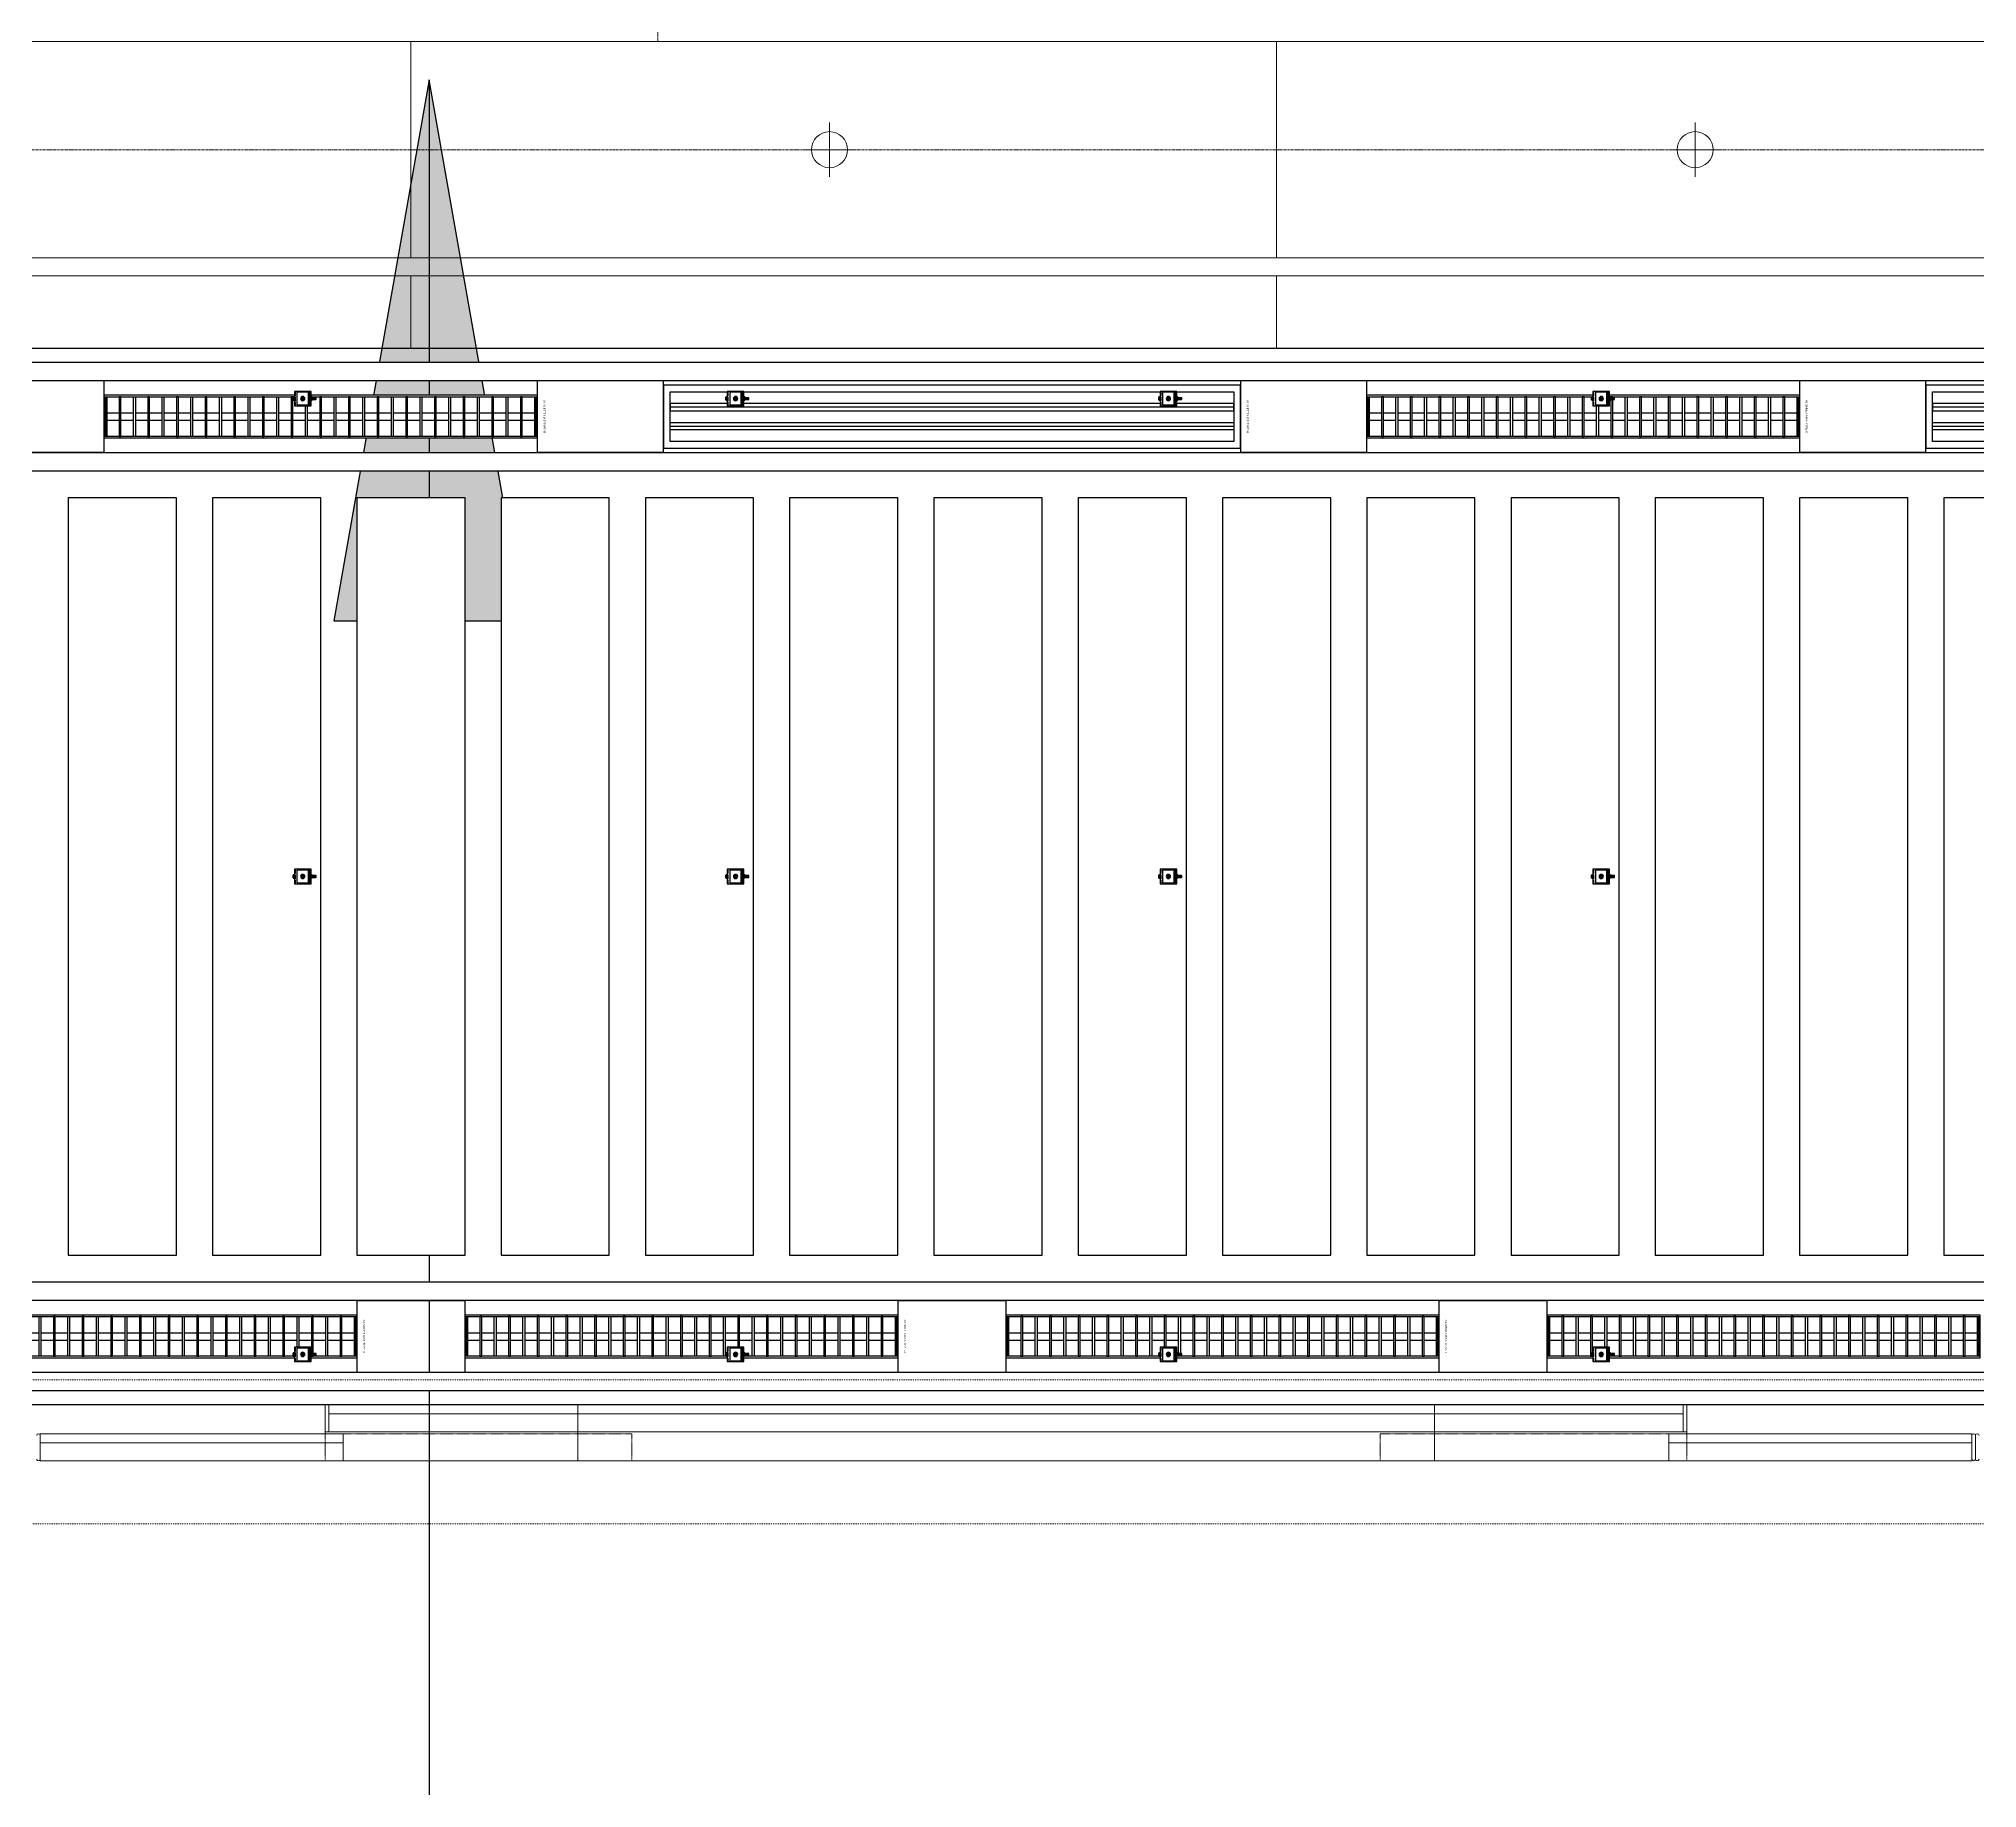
# Model space of a CAD drawing. Header units: millimetres. Extents: x -962357 to -591296, y -195428 to 59420.
# Drawn here: x -776612 to -771238, y -963 to 3888 of the extents above; entities that cross this region are included whole.
import ezdxf
from ezdxf.enums import TextEntityAlignment as Align

# ---------------------------------------------------------------- set-up
doc = ezdxf.new("R2010")
doc.units = ezdxf.units.MM
for name, pattern in [('ACAD_ISO02W100', [15, 12, -3]), ('DASH', [6.35, 3.175, -3.175]), ('DPA_Boundary Line 500', [3.75, 0, -0.75, 1.5, -0.75, 0, -0.75]), ('DPA_Grid _ Level 100', [10, 5.5, -1.6, 1.3, -1.6]), ('DPA_Hidden 500', [1.4, 0.8, -0.6])]:
    doc.linetypes.add(name, pattern=pattern)
for name, color, linetype in [('000 - CSD_PL_001 - ASCESSORIES', 251, 'Continuous'), ('000 - H A T C H', 8, 'Continuous'), ('000 - WIPEOUT', 250, 'Continuous'), ('001 - ASCESSORIES', 251, 'Continuous'), ('008 - LIGHTING', 1, 'Continuous'), ('A04_TUBE SERIES', 2, 'Continuous'), ('A11_ALU.SOLID SHEET', 2, 'Continuous')]:
    doc.layers.add(name, color=color, linetype=linetype)
for name, color, linetype, lineweight in [('A-ANNO-NOTE', 3, 'Continuous', 25), ('A-DETL-GENF', 2, 'Continuous', 9), ('A-GENM', 1, 'Continuous', 9), ('A-GENM-HDLN', 2, 'DPA_Hidden 500', 9), ('A-GLAZ-CURT', 2, 'Continuous', 9), ('E-LITE-EQPM', 2, 'Continuous', 9), ('I-WALL-E', 2, 'Continuous', 9), ('Q-SPCQ', 2, 'Continuous', 9), ('Q-SPCQ-HDLN', 2, 'DASH', 9), ('S-GRID', 251, 'Continuous', 9)]:
    doc.layers.add(name, color=color, linetype=linetype, lineweight=lineweight)
doc.layers.get('000 - CSD_PL_001 - ASCESSORIES').off()

# ---------------------------------------------------------------- blocks, each defined once
blk = doc.blocks.new('System Panel - DPA-AR_Metal Ceiling Rectangular Panel-V24-4180-01 LOWER PLATFORM LEVEL - REFLECTED CEILING PLAN')
at = {"layer": 'A-GLAZ-CURT'}
for p, q in [((-821182.4, 3229), (-823307.3, 3229)), ((-823307.3, 3229), (-821182.4, 3229)), ((-821182.4, 3029), (-821182.4, 3229)), ((-821182.4, 3229), (-821182.4, 3029)), ((-823307.4, 3029), (-821182.4, 3029)), ((-821182.4, 3029), (-823307.4, 3029))]:
    blk.add_line(p, q, dxfattribs=at)
blk = doc.blocks.new('System Panel - DPA-AR_Metal Ceiling Rectangular Panel-13139259-4180-01 LOWER PLATFORM LEVEL - REFLECTED CEILING PLAN')
at = {"layer": 'A-GLAZ-CURT'}
for p, q in [((-741107.4, 4129), (-743507.4, 4129)), ((-743507.4, 4129), (-743507.4, 3929)), ((-743507.4, 3929), (-743507.4, 4129)), ((-743507.4, 4129), (-741107.4, 4129)), ((-741107.4, 3929), (-741107.4, 4129)), ((-741107.4, 4129), (-741107.4, 3929)), ((-743507.4, 3929), (-741107.4, 3929)), ((-741107.4, 3929), (-743507.4, 3929))]:
    blk.add_line(p, q, dxfattribs=at)
blk = doc.blocks.new('System Panel - DPA-AR_Metal Ceiling Rectangular Panel-13139320-4180-01 LOWER PLATFORM LEVEL - REFLECTED CEILING PLAN')
at = {"layer": 'A-GLAZ-CURT'}
for p, q in [((-821182.4, 3879), (-823307.3, 3879)), ((-823307.3, 3879), (-821182.4, 3879)), ((-821182.4, 3279), (-821182.4, 3879)), ((-821182.4, 3879), (-821182.4, 3279)), ((-823307.3, 3279), (-821182.4, 3279)), ((-821182.4, 3279), (-823307.3, 3279))]:
    blk.add_line(p, q, dxfattribs=at)
blk = doc.blocks.new('System Panel - DPA-AR_Metal Ceiling Rectangular Panel-13139299-4180-01 LOWER PLATFORM LEVEL - REFLECTED CEILING PLAN')
at = {"layer": 'A-GLAZ-CURT'}
for p, q in [((-818782.4, 3879), (-821182.4, 3879)), ((-821182.4, 3879), (-821182.4, 3279)), ((-821182.4, 3279), (-821182.4, 3879)), ((-821182.4, 3879), (-818782.4, 3879)), ((-818782.4, 3279), (-818782.4, 3879)), ((-818782.4, 3879), (-818782.4, 3279)), ((-821182.4, 3279), (-818782.4, 3279)), ((-818782.4, 3279), (-821182.4, 3279))]:
    blk.add_line(p, q, dxfattribs=at)
blk = doc.blocks.new('*U403')
at = {"layer": 'A-GLAZ-CURT'}
for name, p in [('System Panel - DPA-AR_Metal Ceiling Rectangular Panel-13139320-4180-01 LOWER PLATFORM LEVEL - REFLECTED CEILING PLAN', (790282.4, -3579)), ('System Panel - DPA-AR_Metal Ceiling Rectangular Panel-13139299-4180-01 LOWER PLATFORM LEVEL - REFLECTED CEILING PLAN', (790282.4, -3579)), ('System Panel - DPA-AR_Metal Ceiling Rectangular Panel-13139299-4180-01 LOWER PLATFORM LEVEL - REFLECTED CEILING PLAN', (792682.4, -3579)), ('System Panel - DPA-AR_Metal Ceiling Rectangular Panel-V24-4180-01 LOWER PLATFORM LEVEL - REFLECTED CEILING PLAN', (790282.4, -3579)), ('System Panel - DPA-AR_Metal Ceiling Rectangular Panel-13139259-4180-01 LOWER PLATFORM LEVEL - REFLECTED CEILING PLAN', (712607.4, -4479)), ('System Panel - DPA-AR_Metal Ceiling Rectangular Panel-13139259-4180-01 LOWER PLATFORM LEVEL - REFLECTED CEILING PLAN', (715007.4, -4479))]:
    blk.add_blockref(name, p, dxfattribs=at)
blk = doc.blocks.new('*U500')
at = {"layer": 'A11_ALU.SOLID SHEET', "color": 0}
blk.add_lwpolyline([(300, -98.8), (300, 98.8), (0, 98.8), (0, -98.8)], close=True, dxfattribs=at)
at = {"layer": 'Defpoints', "color": 250}
blk.add_point((0, 0), dxfattribs=at)
blk.add_text('AL.SHEET-HAT-TYPE-R', height=6, rotation=270, dxfattribs=at).set_placement((15, 0), align=Align.BOTTOM_CENTER)
blk = doc.blocks.new('*U634')
at = {"color": 1}
blk.add_wipeout([(600, -60), (-600, -60), (-600, 60), (600, 60)], dxfattribs=at).dxf.layer = '000 - WIPEOUT'
at = {"layer": '001 - ASCESSORIES', "color": 0}
blk.add_lwpolyline([(600, -60), (-600, -60), (-600, 60), (600, 60)], close=True, dxfattribs=at)
at = {"layer": '001 - ASCESSORIES'}
for points in [[(-593.5, -55), (-598.5, -55), (-598.5, 55), (-593.5, 55)], [(595, -55), (-595, -55), (-595, 55), (595, 55)], [(-558.8, -55), (-553.8, -55), (-553.8, 55), (-558.8, 55)], [(-514, -55), (-519, -55), (-519, 55), (-514, 55)], [(-479.3, -55), (-474.3, -55), (-474.3, 55), (-479.3, 55)], [(-434.6, -55), (-439.6, -55), (-439.6, 55), (-434.6, 55)], [(-399.8, -55), (-394.8, -55), (-394.8, 55), (-399.8, 55)], [(-355.1, -55), (-360.1, -55), (-360.1, 55), (-355.1, 55)], [(-320.4, -55), (-315.4, -55), (-315.4, 55), (-320.4, 55)], [(-275.6, -55), (-280.6, -55), (-280.6, 55), (-275.6, 55)], [(-240.9, -55), (-235.9, -55), (-235.9, 55), (-240.9, 55)], [(-196.2, -55), (-201.2, -55), (-201.2, 55), (-196.2, 55)], [(-161.4, -55), (-156.4, -55), (-156.4, 55), (-161.4, 55)], [(-116.7, -55), (-121.7, -55), (-121.7, 55), (-116.7, 55)], [(-82, -55), (-77, -55), (-77, 55), (-82, 55)], [(-37.2, -55), (-42.2, -55), (-42.2, 55), (-37.2, 55)], [(-2.5, -55), (2.5, -55), (2.5, 55), (-2.5, 55)], [(42.2, -55), (37.2, -55), (37.2, 55), (42.2, 55)], [(77, -55), (82, -55), (82, 55), (77, 55)], [(121.7, -55), (116.7, -55), (116.7, 55), (121.7, 55)], [(156.4, -55), (161.4, -55), (161.4, 55), (156.4, 55)], [(201.2, -55), (196.2, -55), (196.2, 55), (201.2, 55)], [(235.9, -55), (240.9, -55), (240.9, 55), (235.9, 55)], [(280.6, -55), (275.6, -55), (275.6, 55), (280.6, 55)], [(315.4, -55), (320.4, -55), (320.4, 55), (315.4, 55)], [(360.1, -55), (355.1, -55), (355.1, 55), (360.1, 55)], [(394.8, -55), (399.8, -55), (399.8, 55), (394.8, 55)], [(439.6, -55), (434.6, -55), (434.6, 55), (439.6, 55)], [(474.3, -55), (479.3, -55), (479.3, 55), (474.3, 55)], [(519, -55), (514, -55), (514, 55), (519, 55)], [(553.8, -55), (558.8, -55), (558.8, 55), (553.8, 55)], [(598.5, -55), (593.5, -55), (593.5, 55), (598.5, 55)]]:
    blk.add_lwpolyline(points, close=True, dxfattribs=at)
for points in [[(-593.5, 10), (-558.8, 10)], [(-553.8, 10), (-519, 10)], [(-514, 10), (-479.3, 10)], [(-474.3, 10), (-439.6, 10)], [(-434.6, 10), (-399.8, 10)], [(-394.8, 10), (-360.1, 10)], [(-355.1, 10), (-320.4, 10)], [(-315.4, 10), (-280.6, 10)], [(-275.6, 10), (-240.9, 10)], [(-235.9, 10), (-201.2, 10)], [(-196.2, 10), (-161.4, 10)], [(-156.4, 10), (-121.7, 10)], [(-116.7, 10), (-82, 10)], [(-77, 10), (-42.2, 10)], [(-37.2, 10), (-2.5, 10)], [(2.5, 10), (37.2, 10)], [(42.2, 10), (77, 10)], [(82, 10), (116.7, 10)], [(121.7, 10), (156.4, 10)], [(161.4, 10), (196.2, 10)], [(201.2, 10), (235.9, 10)], [(240.9, 10), (275.6, 10)], [(280.6, 10), (315.4, 10)], [(320.4, 10), (355.1, 10)], [(360.1, 10), (394.8, 10)], [(399.8, 10), (434.6, 10)], [(439.6, 10), (474.3, 10)], [(479.3, 10), (514, 10)], [(519, 10), (553.8, 10)], [(558.8, 10), (593.5, 10)], [(-593.5, -10), (-558.8, -10)], [(-553.8, -10), (-519, -10)], [(-514, -10), (-479.3, -10)], [(-474.3, -10), (-439.6, -10)], [(-434.6, -10), (-399.8, -10)], [(-394.8, -10), (-360.1, -10)], [(-355.1, -10), (-320.4, -10)], [(-315.4, -10), (-280.6, -10)], [(-275.6, -10), (-240.9, -10)], [(-235.9, -10), (-201.2, -10)], [(-196.2, -10), (-161.4, -10)], [(-156.4, -10), (-121.7, -10)], [(-116.7, -10), (-82, -10)], [(-77, -10), (-42.2, -10)], [(-37.2, -10), (-2.5, -10)], [(2.5, -10), (37.2, -10)], [(42.2, -10), (77, -10)], [(82, -10), (116.7, -10)], [(121.7, -10), (156.4, -10)], [(161.4, -10), (196.2, -10)], [(201.2, -10), (235.9, -10)], [(240.9, -10), (275.6, -10)], [(280.6, -10), (315.4, -10)], [(320.4, -10), (355.1, -10)], [(360.1, -10), (394.8, -10)], [(399.8, -10), (434.6, -10)], [(439.6, -10), (474.3, -10)], [(479.3, -10), (514, -10)], [(519, -10), (553.8, -10)], [(558.8, -10), (593.5, -10)]]:
    blk.add_lwpolyline(points, dxfattribs=at)
blk = doc.blocks.new('*U606')
blk.add_attdef('EXTR.OVL-LENGTH_', (-25, -59.1), '', height=5)
blk.add_wipeout([(-25, 0), (25, 0), (25, 67400), (-25, 67400)]).dxf.layer = '000 - WIPEOUT'
at = {"layer": 'A04_TUBE SERIES', "color": 0}
blk.add_lwpolyline([(-25, 0), (25, 0), (25, 67400), (-25, 67400)], close=True, dxfattribs=at)
blk = doc.blocks.new('*U499')
at = {"layer": 'A11_ALU.SOLID SHEET', "color": 0}
blk.add_lwpolyline([(350, -98.8), (350, 98.8), (0, 98.8), (0, -98.8)], close=True, dxfattribs=at)
at = {"layer": 'Defpoints', "color": 250}
blk.add_point((0, 0), dxfattribs=at)
blk.add_text('AL.SHEET-HAT-TYPE-R', height=6, rotation=270, dxfattribs=at).set_placement((15, 0), align=Align.BOTTOM_CENTER)
blk = doc.blocks.new('*U374')
at = {"layer": '001 - ASCESSORIES', "color": 0, "linetype": 'ByBlock'}
blk.add_lwpolyline([(800, 87.5), (-800, 87.5), (-800, -87.5), (800, -87.5)], close=True, dxfattribs=at)
at = {"layer": '001 - ASCESSORIES', "linetype": 'ByBlock'}
for points in [[(-781.5, 69), (781.5, 69), (781.5, -69), (-781.5, -69)], [(781.5, 36.3), (-781.5, 36.3), (-781.5, 16.3), (781.5, 16.3)], [(-781.5, -16.3), (781.5, -16.3), (781.5, -36.3), (-781.5, -36.3)]]:
    blk.add_lwpolyline(points, close=True, dxfattribs=at)
for points in [[(781.5, 26.3), (-781.5, 26.3)], [(-781.5, -26.3), (781.5, -26.3)]]:
    blk.add_lwpolyline(points, dxfattribs=at)
blk = doc.blocks.new('*U607')
blk.add_attdef('EXTR.OVL-LENGTH_', (-25, -59.1), '', height=5)
blk.add_wipeout([(-25, 0), (25, 0), (25, 67400), (-25, 67400)]).dxf.layer = '000 - WIPEOUT'
at = {"layer": 'A04_TUBE SERIES', "color": 0}
blk.add_lwpolyline([(-25, 0), (25, 0), (25, 67400), (-25, 67400)], close=True, dxfattribs=at)
blk = doc.blocks.new('*U605')
blk.add_attdef('EXTR.OVL-LENGTH_', (-25, -59.1), '', height=5)
blk.add_wipeout([(-25, 0), (25, 0), (25, 67400), (-25, 67400)]).dxf.layer = '000 - WIPEOUT'
at = {"layer": 'A04_TUBE SERIES', "color": 0}
blk.add_lwpolyline([(-25, 0), (25, 0), (25, 67400), (-25, 67400)], close=True, dxfattribs=at)
blk = doc.blocks.new('*U604')
blk.add_attdef('EXTR.OVL-LENGTH_', (-25, -59.1), '', height=5)
blk.add_wipeout([(-25, 0), (25, 0), (25, 67400), (-25, 67400)]).dxf.layer = '000 - WIPEOUT'
at = {"layer": 'A04_TUBE SERIES', "color": 0}
blk.add_lwpolyline([(-25, 0), (25, 0), (25, 67400), (-25, 67400)], close=True, dxfattribs=at)
blk = doc.blocks.new('*U613')
at = {"color": 3}
for points in [[(-1050, 25550), (1050, 25550), (1050, 25250), (-1050, 25250)], [(-1050, 25150), (1050, 25150), (1050, 24850), (-1050, 24850)], [(-1050, 24750), (1050, 24750), (1050, 24450), (-1050, 24450)], [(-1050, 24350), (1050, 24350), (1050, 24050), (-1050, 24050)], [(-1050, 23950), (1050, 23950), (1050, 23650), (-1050, 23650)], [(-1050, 23550), (1050, 23550), (1050, 23250), (-1050, 23250)], [(-1050, 23150), (1050, 23150), (1050, 22850), (-1050, 22850)], [(-1050, 22750), (1050, 22750), (1050, 22450), (-1050, 22450)], [(-1050, 22350), (1050, 22350), (1050, 22050), (-1050, 22050)], [(-1050, 21950), (1050, 21950), (1050, 21650), (-1050, 21650)], [(-1050, 21550), (1050, 21550), (1050, 21250), (-1050, 21250)], [(-1050, 21150), (1050, 21150), (1050, 20850), (-1050, 20850)], [(-1050, 20750), (1050, 20750), (1050, 20450), (-1050, 20450)], [(-1050, 20350), (1050, 20350), (1050, 20050), (-1050, 20050)]]:
    blk.add_wipeout(points, dxfattribs=at).dxf.layer = '000 - WIPEOUT'
at = {"layer": 'A11_ALU.SOLID SHEET', "color": 0, "linetype": 'ByBlock'}
for points in [[(-1050, 25250), (1050, 25250), (1050, 25550), (-1050, 25550)], [(-1050, 24850), (1050, 24850), (1050, 25150), (-1050, 25150)], [(-1050, 24450), (1050, 24450), (1050, 24750), (-1050, 24750)], [(-1050, 24050), (1050, 24050), (1050, 24350), (-1050, 24350)], [(-1050, 23650), (1050, 23650), (1050, 23950), (-1050, 23950)], [(-1050, 23250), (1050, 23250), (1050, 23550), (-1050, 23550)], [(-1050, 22850), (1050, 22850), (1050, 23150), (-1050, 23150)], [(-1050, 22450), (1050, 22450), (1050, 22750), (-1050, 22750)], [(-1050, 22050), (1050, 22050), (1050, 22350), (-1050, 22350)], [(-1050, 21650), (1050, 21650), (1050, 21950), (-1050, 21950)], [(-1050, 21250), (1050, 21250), (1050, 21550), (-1050, 21550)], [(-1050, 20850), (1050, 20850), (1050, 21150), (-1050, 21150)], [(-1050, 20450), (1050, 20450), (1050, 20750), (-1050, 20750)], [(-1050, 20050), (1050, 20050), (1050, 20350), (-1050, 20350)]]:
    blk.add_lwpolyline(points, close=True, dxfattribs=at)
blk = doc.blocks.new('*U5836')
blk.add_lwpolyline([(-107450, -550), (27650, -550), (27650, -3480), (-107450, -3480)], close=True)
at = {"layer": '008 - LIGHTING'}
for p in [(-29400, -740), (-29400, -740), (-29400, -740), (-25900, -740), (-25900, -740), (-25900, -740)]:
    blk.add_blockref('*U374', p, dxfattribs=at)
at = {"layer": 'A11_ALU.SOLID SHEET', "color": 1}
for name, p in [('*U499', (-32100, -740)), ('*U499', (-30550, -740)), ('*U499', (-28600, -740)), ('*U499', (-27050, -740)), ('*U500', (-31050, -3290)), ('*U500', (-29550, -3290)), ('*U500', (-28050, -3290))]:
    blk.add_blockref(name, p, dxfattribs=at)
at = {"layer": '008 - LIGHTING'}
for p in [(-31150, -740), (-27650, -740), (-31650, -3290), (-30150, -3290), (-28650, -3290), (-27150, -3290)]:
    blk.add_blockref('*U634', p, dxfattribs=at)
at = {"layer": 'A04_TUBE SERIES', "linetype": 'ByBlock', "rotation": 270}
for name, p in [('*U607', (-39850, -615)), ('*U606', (-39850, -865)), ('*U604', (-39850, -3165)), ('*U605', (-39850, -3415))]:
    blk.add_blockref(name, p, dxfattribs=at)
at = {"layer": 'A11_ALU.SOLID SHEET', "linetype": 'ByBlock', "rotation": 90}
blk.add_blockref('*U613', (-6300, -2015), dxfattribs=at)
at = {"layer": '008 - LIGHTING'}
for p in [(-31150, -740), (-27650, -740), (-31650, -3290), (-30150, -3290), (-28650, -3290), (-27150, -3290)]:
    blk.add_blockref('*U634', p, dxfattribs=at)
for p in [(-31150, -740), (-27650, -740), (-31650, -3290), (-30150, -3290), (-28650, -3290), (-27150, -3290)]:
    blk.add_blockref('*U634', p, dxfattribs=at)
blk = doc.blocks.new('DPA_Speciality_PlatformScreenDoor - Length_135300-12767973-4180-01 LOWER PLATFORM LEVEL - REFLECTED CEILING PLAN')
at = {"layer": 'A-GENM'}
for p, q in [((54607.5, -250), (54517.5, -250)), ((54517.5, -250), (54607.5, -250)), ((54712.5, -250), (54522.4, -250)), ((54522.4, -250), (54712.5, -250)), ((54617.5, -250), (54707.5, -250)), ((54707.5, -250), (54617.5, -250)), ((59087.5, -250), (59277.6, -250)), ((59277.6, -250), (59087.5, -250)), ((59182.5, -250), (59092.5, -250)), ((59092.5, -250), (59182.5, -250)), ((59192.5, -250), (59282.5, -250)), ((59282.5, -250), (59192.5, -250)), ((55265.3, -330), (55389.1, -330)), ((55275.9, -330), (55329, -330)), ((55325.4, -330), (55378.5, -330)), ((56865.3, -330), (56989.1, -330)), ((56875.9, -330), (56929, -330)), ((56925.4, -330), (56978.5, -330))]:
    blk.add_line(p, q, dxfattribs=at)
at = {"layer": 'A-GENM-HDLN'}
for p, q in [((55012.5, -175), (55012.5, -250)), ((55012.5, -175), (55862.5, -175)), ((55862.5, -250), (55862.5, -175)), ((57937.5, -250), (57937.5, -175)), ((58787.5, -175), (57937.5, -175)), ((58787.5, -175), (58787.5, -250)), ((55012.5, -250), (55862.5, -250)), ((58787.5, -250), (57937.5, -250))]:
    blk.add_line(p, q, dxfattribs=at)
at = {"layer": 'Q-SPCQ'}
for p, q in [((54212.5, -245), (54212.5, -180)), ((54212.5, -180), (54212.5, -245)), ((54212.5, -180), (54212.5, -245)), ((54212.5, -245), (54212.5, -180)), ((55062.5, -175), (54222.5, -175)), ((54222.5, -175), (55062.5, -175)), ((54222.5, -175), (54222.5, -225)), ((54222.5, -175), (54222.5, -225)), ((54222.5, -245), (54222.5, -180)), ((54222.5, -180), (54222.5, -245)), ((54252.5, -175), (55032.5, -175)), ((55032.5, -175), (54252.5, -175)), ((55032.5, -175), (54252.5, -175)), ((54252.5, -175), (55032.5, -175)), ((55012.5, -175), (55712.5, -175)), ((55062.5, -225), (55062.5, -175)), ((55062.5, -175), (55062.5, -225)), ((55712.5, -175), (55712.5, -330)), ((55712.5, -175), (58087.5, -175)), ((55712.5, -330), (55712.5, -175)), ((55712.5, -200), (55712.5, -187.5)), ((55712.5, -187.5), (55712.5, -200)), ((55712.5, -305), (55712.5, -200)), ((55712.5, -200), (55712.5, -305)), ((58087.5, -175), (58087.5, -330)), ((58087.5, -175), (58787.5, -175)), ((58087.5, -330), (58087.5, -175)), ((58087.5, -200), (58087.5, -187.5)), ((58087.5, -187.5), (58087.5, -200)), ((58087.5, -305), (58087.5, -200)), ((58087.5, -200), (58087.5, -305)), ((58737.5, -175), (59577.5, -175)), ((59577.5, -175), (58737.5, -175)), ((58737.5, -175), (58737.5, -225)), ((58737.5, -225), (58737.5, -175)), ((59547.5, -175), (58767.5, -175)), ((58767.5, -175), (59547.5, -175)), ((58767.5, -175), (59547.5, -175)), ((59547.5, -175), (58767.5, -175)), ((59577.5, -225), (59577.5, -175)), ((59577.5, -225), (59577.5, -175)), ((59577.5, -180), (59577.5, -245)), ((59577.5, -245), (59577.5, -180)), ((54222.5, -225), (55062.5, -225)), ((55062.5, -225), (54222.5, -225)), ((54222.5, -250), (54222.5, -225)), ((54222.5, -225), (54222.5, -250)), ((55062.5, -225), (54222.5, -225)), ((54222.5, -225), (54222.5, -250)), ((54222.5, -250), (54222.5, -225)), ((54222.5, -225), (55062.5, -225)), ((55062.5, -225), (54222.5, -225)), ((54222.5, -225), (55062.5, -225)), ((54222.5, -250), (55062.5, -250)), ((55062.5, -250), (54222.5, -250)), ((54222.5, -250), (55062.5, -250)), ((55062.5, -250), (54222.5, -250)), ((55032.5, -225), (54252.5, -225)), ((54252.5, -225), (55032.5, -225)), ((54252.5, -225), (55032.5, -225)), ((55032.5, -225), (54252.5, -225)), ((55012.5, -225), (54272.5, -225)), ((54272.5, -225), (55012.5, -225)), ((55012.5, -225), (54272.5, -225)), ((54272.5, -225), (55012.5, -225)), ((55012.5, -250), (54272.5, -250)), ((54272.5, -250), (55012.5, -250)), ((55012.5, -250), (54272.5, -250)), ((54272.5, -250), (55012.5, -250)), ((55012.5, -305), (55012.5, -250)), ((55012.5, -250), (55012.5, -330)), ((55022.5, -255), (55012.5, -255)), ((55012.5, -255), (55012.5, -330)), ((55012.5, -330), (55012.5, -255)), ((55012.5, -255), (55022.5, -255)), ((55022.5, -330), (55022.5, -255)), ((55022.5, -255), (55022.5, -330)), ((55712.5, -255), (55022.5, -255)), ((55022.5, -255), (55712.5, -255)), ((55022.5, -255), (55022.5, -305)), ((55022.5, -255), (55022.5, -305)), ((55062.5, -225), (55062.5, -250)), ((55062.5, -225), (55062.5, -250)), ((55062.5, -250), (55062.5, -225)), ((55062.5, -225), (55062.5, -250)), ((55072.5, -255), (55652.5, -255)), ((55652.5, -255), (55072.5, -255)), ((55662.5, -255), (55072.5, -255)), ((55072.5, -255), (55662.5, -255)), ((58087.5, -255), (55712.5, -255)), ((55712.5, -255), (58087.5, -255)), ((55712.5, -255), (55712.5, -305)), ((55712.5, -255), (55712.5, -305)), ((55712.5, -305), (55712.5, -255)), ((55712.5, -255), (55712.5, -305)), ((58037.1, -255), (55762.5, -255)), ((55762.5, -255), (58037.1, -255)), ((55772.5, -255), (58027.5, -255)), ((58027.5, -255), (55772.5, -255)), ((58087.5, -255), (58777.5, -255)), ((58777.5, -255), (58087.5, -255)), ((58087.5, -255), (58087.5, -305)), ((58087.5, -305), (58087.5, -255)), ((58087.5, -305), (58087.5, -255)), ((58087.5, -255), (58087.5, -305)), ((58137.5, -255), (58727.5, -255)), ((58727.5, -255), (58137.5, -255)), ((58727.5, -255), (58147.5, -255)), ((58147.5, -255), (58727.5, -255)), ((59577.5, -225), (58737.5, -225)), ((58737.5, -225), (59577.5, -225)), ((58737.5, -250), (58737.5, -225)), ((58737.5, -250), (58737.5, -225)), ((59577.5, -225), (58737.5, -225)), ((58737.5, -225), (58737.5, -250)), ((58737.5, -250), (58737.5, -225)), ((58737.5, -225), (59577.5, -225)), ((58737.5, -225), (59577.5, -225)), ((59577.5, -225), (58737.5, -225)), ((59577.5, -250), (58737.5, -250)), ((58737.5, -250), (59577.5, -250)), ((58737.5, -250), (59577.5, -250)), ((59577.5, -250), (58737.5, -250)), ((58767.5, -225), (59547.5, -225)), ((59547.5, -225), (58767.5, -225)), ((59547.5, -225), (58767.5, -225)), ((58767.5, -225), (59547.5, -225)), ((58777.5, -255), (58777.5, -330)), ((58787.5, -255), (58777.5, -255)), ((58777.5, -255), (58787.5, -255)), ((58777.5, -330), (58777.5, -255)), ((58777.5, -305), (58777.5, -255)), ((58777.5, -305), (58777.5, -255)), ((58787.5, -225), (59527.5, -225)), ((59527.5, -225), (58787.5, -225)), ((58787.5, -225), (59527.5, -225)), ((59527.5, -225), (58787.5, -225)), ((58787.5, -250), (59527.5, -250)), ((59527.5, -250), (58787.5, -250)), ((58787.5, -250), (59527.5, -250)), ((59527.5, -250), (58787.5, -250)), ((58787.5, -330), (58787.5, -250)), ((58787.5, -250), (58787.5, -305)), ((58787.5, -330), (58787.5, -255)), ((58787.5, -255), (58787.5, -330)), ((59577.5, -225), (59577.5, -250)), ((59577.5, -250), (59577.5, -225)), ((59577.5, -250), (59577.5, -225)), ((59577.5, -225), (59577.5, -250)), ((55012.5, -317.5), (55012.5, -305)), ((55712.5, -305), (55022.5, -305)), ((55022.5, -305), (55702.5, -305)), ((55022.5, -305), (55022.5, -330)), ((55022.5, -305), (55022.5, -330)), ((55022.5, -305), (55702.5, -305)), ((55702.5, -305), (55022.5, -305)), ((55022.5, -330), (55022.5, -305)), ((55022.5, -305), (55022.5, -330)), ((55712.5, -305), (55022.5, -305)), ((55022.5, -305), (55712.5, -305)), ((55652.5, -305), (55072.5, -305)), ((55072.5, -305), (55652.5, -305)), ((55652.5, -305), (55072.5, -305)), ((55072.5, -305), (55652.5, -305)), ((55662.5, -305), (55072.5, -305)), ((55072.5, -305), (55662.5, -305)), ((55072.5, -305), (55652.5, -305)), ((55652.5, -305), (55072.5, -305)), ((55702.5, -305), (55712.5, -305)), ((55712.5, -317.5), (55712.5, -305)), ((58087.5, -305), (55712.5, -305)), ((55712.5, -305), (55722.5, -305)), ((55712.5, -330), (55712.5, -305)), ((55712.5, -305), (55712.5, -330)), ((58087.5, -305), (55712.5, -305)), ((55712.5, -305), (58087.5, -305)), ((55712.5, -305), (55712.5, -317.5)), ((55712.5, -330), (55712.5, -305)), ((55712.5, -305), (55712.5, -330)), ((55722.5, -305), (58077.5, -305)), ((55722.5, -305), (58077.5, -305)), ((58077.5, -305), (55722.5, -305)), ((58037.1, -305), (55762.5, -305)), ((55762.5, -305), (58037.1, -305)), ((58027.5, -305), (55772.5, -305)), ((55772.5, -305), (58027.5, -305)), ((58027.5, -305), (55772.5, -305)), ((55772.5, -305), (58027.5, -305)), ((55772.5, -305), (58027.5, -305)), ((58027.5, -305), (55772.5, -305)), ((58077.5, -305), (58087.5, -305)), ((58087.5, -317.5), (58087.5, -305)), ((58087.5, -305), (58097.5, -305)), ((58777.5, -305), (58087.5, -305)), ((58087.5, -305), (58087.5, -330)), ((58087.5, -330), (58087.5, -305)), ((58087.5, -305), (58777.5, -305)), ((58777.5, -305), (58087.5, -305)), ((58087.5, -305), (58087.5, -317.5)), ((58087.5, -330), (58087.5, -305)), ((58087.5, -305), (58087.5, -330)), ((58097.5, -305), (58777.5, -305)), ((58777.5, -305), (58097.5, -305)), ((58097.5, -305), (58777.5, -305)), ((58137.5, -305), (58727.5, -305)), ((58727.5, -305), (58137.5, -305)), ((58147.5, -305), (58727.5, -305)), ((58727.5, -305), (58147.5, -305)), ((58147.5, -305), (58727.5, -305)), ((58727.5, -305), (58147.5, -305)), ((58727.5, -305), (58147.5, -305)), ((58147.5, -305), (58727.5, -305)), ((58777.5, -330), (58777.5, -305)), ((58777.5, -330), (58777.5, -305)), ((58777.5, -305), (58777.5, -330)), ((58777.5, -330), (58777.5, -305)), ((58787.5, -305), (58787.5, -317.5)), ((55012.5, -330), (55712.5, -330)), ((55012.5, -330), (55022.5, -330)), ((55022.5, -330), (55012.5, -330)), ((55702.5, -330), (55022.5, -330)), ((55022.5, -330), (55712.5, -330)), ((55022.5, -330), (55702.5, -330)), ((55702.5, -330), (55022.5, -330)), ((55652.5, -330), (55072.5, -330)), ((55072.5, -330), (55652.5, -330)), ((55652.5, -330), (55072.5, -330)), ((55072.5, -330), (55652.5, -330)), ((55712.5, -330), (55702.5, -330)), ((55712.5, -330), (58087.5, -330)), ((55722.5, -330), (55712.5, -330)), ((55712.5, -330), (58087.5, -330)), ((58077.5, -330), (55722.5, -330)), ((55722.5, -330), (58077.5, -330)), ((58077.5, -330), (55722.5, -330)), ((58027.5, -330), (55772.5, -330)), ((55772.5, -330), (58027.5, -330)), ((58027.5, -330), (55772.5, -330)), ((55772.5, -330), (58027.5, -330)), ((58087.5, -330), (58077.5, -330)), ((58087.5, -330), (58787.5, -330)), ((58087.5, -330), (58777.5, -330)), ((58097.5, -330), (58087.5, -330)), ((58777.5, -330), (58097.5, -330)), ((58777.5, -330), (58097.5, -330)), ((58097.5, -330), (58777.5, -330)), ((58147.5, -330), (58727.5, -330)), ((58727.5, -330), (58147.5, -330)), ((58147.5, -330), (58727.5, -330)), ((58727.5, -330), (58147.5, -330)), ((58777.5, -330), (58787.5, -330)), ((58787.5, -330), (58777.5, -330))]:
    blk.add_line(p, q, dxfattribs=at)
for centre, start, end in [((54207.5, -180), 360, 180), ((54207.5, -180), 0, 180), ((54217.5, -180), 0, 180), ((54217.5, -180), 0, 180), ((59582.5, -180), 360, 180), ((59582.5, -180), 0, 180), ((54207.5, -245), 180, 360), ((54207.5, -245), 180, 0), ((54217.5, -245), 180, 360), ((54217.5, -245), 180, 360), ((59582.5, -245), 180, 360), ((59582.5, -245), 180, 0)]:
    blk.add_arc(centre, 5, start, end, dxfattribs=at)
at = {"layer": 'Q-SPCQ-HDLN'}
for p, q in [((135200, 0), (-100, 0)), ((135200, -330), (-100, -330)), ((135200, -400), (-100, -400))]:
    blk.add_line(p, q, dxfattribs=at)
blk = doc.blocks.new('LGF_DL_SAA_LowPower_DL1a - LGF_DL_SAA_LowPower_DL1a-8832329-4180-01 LOWER PLATFORM LEVEL - REFLECTED CEILING PLAN')
at = {"layer": 'A-DETL-GENF'}
for p, q in [((0, 75), (0, -75)), ((72.5, 0), (-72.5, 0))]:
    blk.add_line(p, q, dxfattribs=at)
blk.add_circle((0, 0), 50, dxfattribs=at)
blk = doc.blocks.new('C-1-PP19-AR-4180-01-B_20250908-040939_EXDOWNLIGHT')
at = {"layer": 'E-LITE-EQPM', "extrusion": (0, 0, -1), "rotation": 180}
for p in [(29739.5, 0), (27339.5, 0)]:
    blk.add_blockref('LGF_DL_SAA_LowPower_DL1a - LGF_DL_SAA_LowPower_DL1a-8832329-4180-01 LOWER PLATFORM LEVEL - REFLECTED CEILING PLAN', p, dxfattribs=at)
at = {"layer": 'Q-SPCQ', "rotation": 180}
blk.add_blockref('DPA_Speciality_PlatformScreenDoor - Length_135300-12767973-4180-01 LOWER PLATFORM LEVEL - REFLECTED CEILING PLAN', (27650, -3810), dxfattribs=at)
blk = doc.blocks.new('000 - ASSCESSORIES_FAMELINE_GALV.BRACKET_FITTING_L-PROFILE_BK-08_TOP_VIEW')
at = {"linetype": 'Continuous'}
blk.add_wipeout([(-17.5, 19), (-17.5, -16), (17.5, -16), (17.5, 19)], dxfattribs=at).dxf.layer = '000 - WIPEOUT'
at = {"layer": '001 - ASCESSORIES', "linetype": 'ByBlock'}
blk.add_lwpolyline([(-17.5, 19), (17.5, 19), (17.5, 16), (-17.5, 16)], close=True, dxfattribs=at)
at = {"layer": '001 - ASCESSORIES', "color": 0, "linetype": 'Continuous'}
blk.add_lwpolyline([(-17.5, 19), (-17.5, -16), (17.5, -16), (17.5, 19)], close=True, dxfattribs=at)
at = {"layer": '001 - ASCESSORIES'}
blk.add_circle((0, 0), 3.5, dxfattribs=at)
blk = doc.blocks.new('*U492')
at = {"layer": '001 - ASCESSORIES', "color": 0}
blk.add_blockref('000 - ASSCESSORIES_FAMELINE_GALV.BRACKET_FITTING_L-PROFILE_BK-08_TOP_VIEW', (0, 0), dxfattribs=at)
blk = doc.blocks.new('000 - DYNAMIC_VIEW_ASSCESSORIES_GALV.STUD_FULL_THREAD_1-4_TOP_VIEW')
at = {"layer": '000 - H A T C H'}
h = blk.add_hatch(color=250, dxfattribs=at)
h.dxf.hatch_style = 1
edge = h.paths.add_edge_path()
edge.add_arc((0, 0), 3.18, 0, 360)
at = {"layer": '001 - ASCESSORIES', "color": 0}
blk.add_circle((0, 0), 3.18, dxfattribs=at)
blk = doc.blocks.new('*U485')
at = {"layer": '001 - ASCESSORIES', "color": 0}
blk.add_blockref('000 - DYNAMIC_VIEW_ASSCESSORIES_GALV.STUD_FULL_THREAD_1-4_TOP_VIEW', (0, 0), dxfattribs=at)
blk = doc.blocks.new('000 - ASSCESSORIES_FAMELINE_GALV.BRACKET_FITTING_U-PROFILE_BK-07_TOP_VIEW')
at = {"linetype": 'Continuous'}
blk.add_wipeout([(20, -23), (20, 23), (-20, 23), (-20, -23)], dxfattribs=at).dxf.layer = '000 - WIPEOUT'
at = {"layer": '001 - ASCESSORIES', "linetype": 'ACAD_ISO02W100'}
for p, q in [((20, 21), (-20, 21)), ((20, -21), (-20, -21))]:
    blk.add_line(p, q, dxfattribs=at)
at = {"layer": '001 - ASCESSORIES', "color": 0, "linetype": 'Continuous'}
blk.add_lwpolyline([(20, -23), (20, 23), (-20, 23), (-20, -23)], close=True, dxfattribs=at)
at = {"layer": '001 - ASCESSORIES', "linetype": 'Continuous'}
blk.add_circle((0, 0), 3.5, dxfattribs=at)
blk = doc.blocks.new('*U489')
at = {"layer": '001 - ASCESSORIES', "color": 0, "linetype": 'ByBlock'}
blk.add_blockref('000 - ASSCESSORIES_FAMELINE_GALV.BRACKET_FITTING_U-PROFILE_BK-07_TOP_VIEW', (0, 0), dxfattribs=at)
blk = doc.blocks.new('*U281')
at = {"layer": '001 - ASCESSORIES', "color": 0}
blk.add_lwpolyline([(4.6, 0), (2.3, 4), (-2.3, 4), (-4.6, 0), (-2.3, -4), (2.3, -4)], close=True, dxfattribs=at)
at = {"layer": '001 - ASCESSORIES', "color": 8}
blk.add_circle((0, 0), 3.85, dxfattribs=at)
at = {"layer": '001 - ASCESSORIES', "color": 0}
blk.add_circle((0, 0), 2.6, dxfattribs=at)
blk = doc.blocks.new('*U639')
at = {"layer": '000 - CSD_PL_001 - ASCESSORIES', "color": 0, "rotation": 270}
blk.add_blockref('*U281', (0, 0), dxfattribs=at)
blk = doc.blocks.new('*U308')
at = {"layer": '001 - ASCESSORIES'}
blk.add_lwpolyline([(-0.3, -4.5), (-0.3, -2.5, -19.949874), (0.3, -2.5), (0.3, -4.5)], format="xyb", dxfattribs=at)
blk.add_arc((0, 0), 4.5, 273.1847, 266.8153, dxfattribs=at)
blk = doc.blocks.new('000 - ASSCESSORIES_SPRING_WASHER_M5_TOP_VIEW')
at = {"color": 6}
blk.add_blockref('*U308', (0, 0), dxfattribs=at)
blk = doc.blocks.new('*U641')
at = {"color": 6}
blk.add_blockref('000 - ASSCESSORIES_SPRING_WASHER_M5_TOP_VIEW', (0, 0), dxfattribs=at)
blk = doc.blocks.new('*U307')
at = {"layer": '001 - ASCESSORIES'}
blk.add_lwpolyline([(-0.3, -6), (-0.3, -2.5, -19.949874), (0.2, -2.5), (0.2, -6)], format="xyb", dxfattribs=at)
blk.add_arc((0, 0), 6, 273.1847, 266.8153, dxfattribs=at)
blk = doc.blocks.new('000 - ASSCESSORIES_WASHER_M5_TOP_VIEW')
at = {"color": 6}
blk.add_blockref('*U307', (0, 0), dxfattribs=at)
blk = doc.blocks.new('*U640')
at = {"color": 6}
blk.add_blockref('000 - ASSCESSORIES_WASHER_M5_TOP_VIEW', (0, 0), dxfattribs=at)
blk = doc.blocks.new('*U282')
at = {"color": 1}
for p, q in [((-3.5, 3.5), (3.5, 3.5)), ((-3.5, 0), (3.5, 0))]:
    blk.add_line(p, q, dxfattribs=at)
at = {"color": 0}
for points in [[(-2.3, 3.2, 0.249855), (-4.6, 3.2), (-4.6, 0.3, 0.249855), (-2.3, 0.3)], [(2.3, 3.2, 0.062432), (0, 3.5, 0.062432), (-2.3, 3.2), (-2.3, 0.3, 0.061701), (0, 0, 0.061701), (2.3, 0.3)], [(4.6, 3.2, 0.249855), (2.3, 3.2), (2.3, 0.3, 0.249855), (4.6, 0.3)]]:
    blk.add_lwpolyline(points, format="xyb", close=True, dxfattribs=at)
blk = doc.blocks.new('*U296')
at = {"layer": '000 - H A T C H'}
h = blk.add_hatch(dxfattribs=at)
h.set_pattern_fill('ANSI35', color=8, scale=4, angle=65)
h.set_pattern_definition([(110, (-0.5, 0), (-0.939693, -0.34202), []), (110, (-0.2012, 0.6409), (-0.939693, -0.34202), [1.25, -0.25, 0, -0.25])])
h.paths.add_polyline_path([(0, -2.5), (59.5, -2.5), (59.5, 2.5), (0, 2.5)])
at = {"color": 8}
blk.add_line((59.5, -2.5), (59.5, 2.5), dxfattribs=at)
at = {"color": 1}
blk.add_lwpolyline([(59.5, 2.5), (0, 2.5), (0, -2.5), (59.5, -2.5), (60, -2), (60, 2)], close=True, dxfattribs=at)
blk = doc.blocks.new('*U448')
at = {"layer": '000 - H A T C H'}
h = blk.add_hatch(color=250, dxfattribs=at)
h.dxf.hatch_style = 1
edge = h.paths.add_edge_path()
edge.add_line((-0.3, -4.6), (-3.2, -4.6))
edge.add_arc((-1, -3.5), 2.45, 180, 208.0569, ccw=False)
edge.add_line((-3.5, -3.5), (-3.5, 0))
edge.add_arc((5.9, 0), 9.36, 179.9761, 180.0239, ccw=False)
edge.add_line((-3.5, 0), (-3.5, 0))
edge.add_arc((5.9, 0), 9.36, 179.9761, 180.0239, ccw=False)
edge.add_line((-3.5, 0), (-3.5, 3.5))
edge.add_arc((-1, 3.5), 2.45, 151.9431, 180, ccw=False)
edge.add_line((-3.2, 4.6), (-0.3, 4.6))
edge.add_arc((-2.5, 3.5), 2.45, 360, 388.0569, ccw=False)
edge.add_line((0, 3.5), (0, -3.5))
edge.add_arc((-2.5, -3.5), 2.45, 331.9431, 360, ccw=False)
blk.add_blockref('*U296', (0, 0))
at = {"layer": '001 - ASCESSORIES', "rotation": 90}
blk.add_blockref('*U282', (0, 0), dxfattribs=at)
blk = doc.blocks.new('*U306')
blk.add_wipeout([(-6, 0.65), (6, 0.65), (6, -0.65), (-6, -0.65)]).dxf.layer = '000 - WIPEOUT'
at = {"layer": '001 - ASCESSORIES'}
blk.add_lwpolyline([(-6, 0.65), (6, 0.65), (6, -0.65), (-6, -0.65)], close=True, dxfattribs=at)
blk.add_wipeout([(0.1, -0.65), (6, -0.65), (6, 0.65), (0.1, 0.65)]).dxf.layer = '000 - WIPEOUT'
blk.add_wipeout([(-0.1, -0.65), (-6, -0.65), (-6, 0.65), (-0.1, 0.65)]).dxf.layer = '000 - WIPEOUT'
for points in [[(-0.1, -0.65), (-6, -0.65), (-6, 0.65), (-0.1, 0.65)], [(0.1, -0.65), (6, -0.65), (6, 0.65), (0.1, 0.65)]]:
    blk.add_lwpolyline(points, close=True, dxfattribs=at)
blk = doc.blocks.new('000 - ASSCESSORIES_WASHER_M5_FRONT-SIDE-BACK_VIEW')
at = {"color": 6}
blk.add_blockref('*U306', (0, 0), dxfattribs=at)
blk = doc.blocks.new('*U637')
at = {"color": 6}
blk.add_blockref('000 - ASSCESSORIES_WASHER_M5_FRONT-SIDE-BACK_VIEW', (0, 0), dxfattribs=at)
blk = doc.blocks.new('*U309')
blk.add_wipeout([(-4.5, 0.65), (4.5, 0.65), (4.5, -0.65), (-4.5, -0.65)]).dxf.layer = '000 - WIPEOUT'
at = {"layer": '001 - ASCESSORIES'}
blk.add_lwpolyline([(-4.5, 0.65), (4.5, 0.65), (4.5, -0.65), (-4.5, -0.65)], close=True, dxfattribs=at)
blk.add_wipeout([(0.1, -0.95), (4.5, -0.65), (4.5, 0.65), (0.1, 0.35)]).dxf.layer = '000 - WIPEOUT'
blk.add_wipeout([(-0.1, -0.35), (-4.5, -0.65), (-4.5, 0.65), (-0.1, 0.95)]).dxf.layer = '000 - WIPEOUT'
for points in [[(-0.1, -0.35), (-4.5, -0.65), (-4.5, 0.65), (-0.1, 0.95)], [(0.1, -0.95), (4.5, -0.65), (4.5, 0.65), (0.1, 0.35)]]:
    blk.add_lwpolyline(points, close=True, dxfattribs=at)
blk = doc.blocks.new('000 - ASSCESSORIES_SPRING_WASHER_M5_FRONT-SIDE-BACK_VIEW')
at = {"color": 6}
blk.add_blockref('*U309', (0, 0), dxfattribs=at)
blk = doc.blocks.new('*U638')
at = {"color": 6}
blk.add_blockref('000 - ASSCESSORIES_SPRING_WASHER_M5_FRONT-SIDE-BACK_VIEW', (0, 0), dxfattribs=at)
blk = doc.blocks.new('*U486')
at = {"layer": '001 - ASCESSORIES'}
blk.add_blockref('*U448', (-23, 0), dxfattribs=at)
at = {"layer": '001 - ASCESSORIES', "color": 6, "rotation": 180}
for name in ['*U640', '*U641']:
    blk.add_blockref(name, (0, 0), dxfattribs=at)
at = {"layer": '001 - ASCESSORIES', "color": 2, "rotation": 270}
blk.add_blockref('*U639', (0, 0), dxfattribs=at)
blk.add_blockref('*U639', (0, 0), dxfattribs=at)
at = {"layer": '001 - ASCESSORIES', "color": 0, "rotation": 90}
blk.add_blockref('*U489', (0, 0), dxfattribs=at)
at = {"layer": '001 - ASCESSORIES', "color": 0, "rotation": 270}
blk.add_blockref('*U492', (0, 0), dxfattribs=at)
at = {"layer": '001 - ASCESSORIES', "color": 6}
for name in ['*U640', '*U641']:
    blk.add_blockref(name, (0, 0), dxfattribs=at)
at = {"layer": '001 - ASCESSORIES', "color": 2, "rotation": 90}
blk.add_blockref('*U639', (0, 0), dxfattribs=at)
blk.add_blockref('*U639', (0, 0), dxfattribs=at)
at = {"layer": '001 - ASCESSORIES', "color": 1}
blk.add_blockref('*U485', (0, 0), dxfattribs=at)
at = {"layer": '001 - ASCESSORIES', "rotation": 90}
blk.add_blockref('*U637', (23.65, 0), dxfattribs=at)
blk.add_blockref('*U638', (25.25, 0), dxfattribs=at)
blk = doc.blocks.new('C-1-PP19-AR-4180-01-B_20250903-141828_ERROR_HANGING')
at = {"layer": '000 - CSD_PL_001 - ASCESSORIES', "linetype": 'ByBlock'}
for p in [(-31200, -690), (-30000, -690), (-28800, -690), (-27600, -690), (-31200, -2015), (-30000, -2015), (-28800, -2015), (-27600, -2015), (-31200, -3340), (-30000, -3340), (-28800, -3340), (-27600, -3340)]:
    blk.add_blockref('*U486', p, dxfattribs=at)

msp = doc.modelspace()

# ---------------------------------------------------------------- hatches: boundary and pattern name
at = {"layer": 'A-ANNO-NOTE'}
msp.add_hatch(color=256, dxfattribs=at).paths.add_polyline_path([(-775529.4, 3774.1), (-775793.9, 2274.1), (-775264.9, 2274.1)])

# ---------------------------------------------------------------- linework, layer by layer
for p, q in [((-775529.4, 3774.1), (-775793.9, 2274.1)), ((-775264.9, 2274.1), (-775529.4, 3774.1)), ((-775529.4, 3774.1), (-775529.4, -23176.8)), ((-775793.9, 2274.1), (-775264.9, 2274.1))]:
    msp.add_line(p, q, dxfattribs=at)
at = {"layer": 'I-WALL-E', "linetype": 'DPA_Boundary Line 500'}
for p, q in [((-774895, 3930), (-774895, 3880)), ((-774895, 3880), (-774895, 3930))]:
    msp.add_line(p, q, dxfattribs=at)
at = {"layer": 'S-GRID', "linetype": 'DPA_Grid _ Level 100'}
msp.add_line((-602984.2, 3580), (-957857, 3580), dxfattribs=at)

# ---------------------------------------------------------------- block references
msp.add_blockref('*U403', (-744680, 3580))

# ---------------------------------------------------------------- next in the draw order: block references
msp.add_blockref('*U5836', (-744680, 3580))

# ---------------------------------------------------------------- next in the draw order: block references
msp.add_blockref('C-1-PP19-AR-4180-01-B_20250908-040939_EXDOWNLIGHT', (-744680, 3580))

# ---------------------------------------------------------------- next in the draw order: block references
msp.add_blockref('C-1-PP19-AR-4180-01-B_20250903-141828_ERROR_HANGING', (-744680, 3580))

doc.saveas('drawing.dxf')
